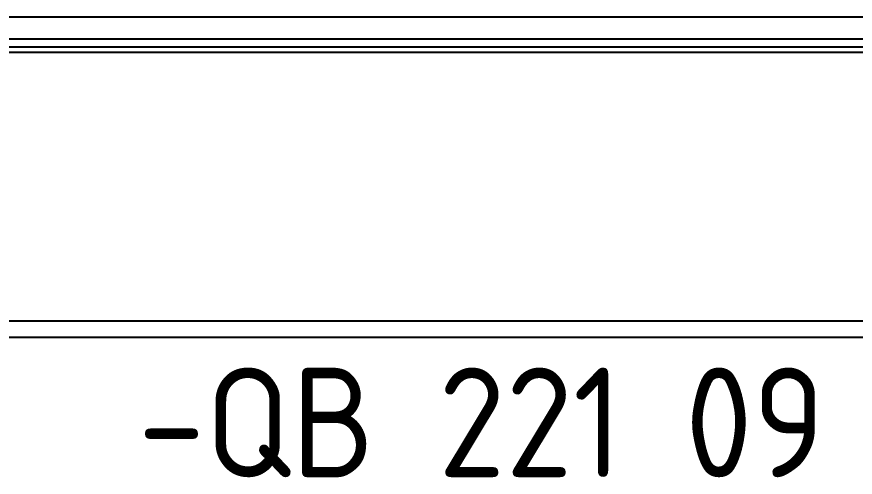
# Model space of a CAD drawing. Header units: millimetres. Extents: x 37984 to 70752, y 14140 to 37584.
# Drawn here: x 45453.5 to 45606.5, y 24683.9 to 24767.9 of the extents above; entities that cross this region are included whole.
import ezdxf
from ezdxf.enums import TextEntityAlignment as Align

# ---------------------------------------------------------------- set-up
doc = ezdxf.new("R2010")
doc.units = ezdxf.units.MM
doc.layers.add('000-PI-Oprema', color=30, linetype='Continuous', lineweight=5)
doc.layers.add('000-PI-ORMAR', color=2, linetype='Continuous')
doc.layers.add('000-PI_TEXT', color=7, linetype='Continuous')
doc.styles.add('PI0', font='isocpeur.ttf', dxfattribs={"width": 0.9})

# ---------------------------------------------------------------- blocks, each defined once
blk = doc.blocks.new('8606.000_montažna')
at = {"layer": '000-PI-ORMAR'}
for p, q in [((51138.39, 38452.42), (50727.39, 38452.42)), ((51138.39, 38449.42), (50727.39, 38449.42))]:
    blk.add_line(p, q, dxfattribs=at)

msp = doc.modelspace()

# ---------------------------------------------------------------- linework, layer by layer
at = {"layer": '000-PI-ORMAR'}
for p, q in [((45256.233, 24767.904), (45823.733, 24767.904)), ((45256.233, 24763.904), (45823.733, 24763.904)), ((45256.233, 24762.404), (45823.733, 24762.404)), ((45835.995, 24761.404), (45243.995, 24761.404)), ((46191.483, 24761.404), (45258.483, 24761.404))]:
    msp.add_line(p, q, dxfattribs=at)

# ---------------------------------------------------------------- block references
at = {"layer": '000-PI-Oprema'}
msp.add_blockref('8606.000_montažna', (-5392.912, -13740.014), dxfattribs=at)

# ---------------------------------------------------------------- texts
at = {"layer": '000-PI_TEXT', "style": 'PI0', "width": 0.9}
msp.add_text('-QB 221 09', height=20, dxfattribs=at).set_placement((45538.355, 24693.918), align=Align.MIDDLE)

doc.saveas('drawing.dxf')
